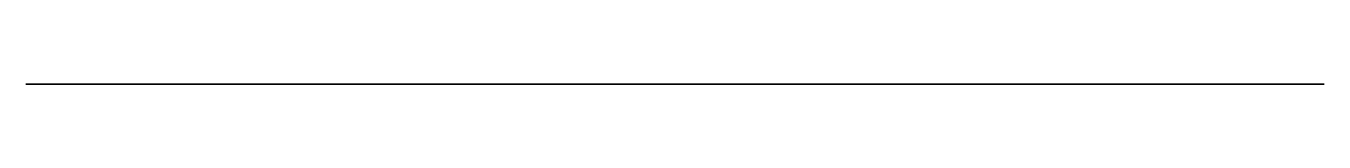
# Model space of a CAD drawing. Header units: millimetres. Extents: x 818 to 2827, y 601 to 601.
import ezdxf

# ---------------------------------------------------------------- set-up
doc = ezdxf.new("R2010")
doc.units = ezdxf.units.MM
doc.header["$LTSCALE"] = 200
doc.layers.get('0').update_dxf_attribs({"color": 251, "linetype": 'CONTINUOUS'})

msp = doc.modelspace()

# ---------------------------------------------------------------- linework, layer by layer
at = {"extrusion": (2.22045e-16, 1, -1.83697e-16)}
for p, q in [((1263.5, 600.6, -569.1), (1263.5, 600.6, -553.7)), ((1285.1, 600.6, 588), (1285.1, 600.6, 599.3)), ((2363.6, 600.6, 591.3), (2363.6, 600.6, 573.7)), ((2384.8, 600.6, -571.9), (2384.8, 600.6, -541))]:
    msp.add_line(p, q, dxfattribs=at)
at = {"extrusion": (2.22045e-16, 1, -1.83697e-16), "elevation": 600.6}
msp.add_lwpolyline([(-2827.4, 1080.6), (-818.1, 1080.6), (-818.1, -1038.8), (-2827.4, -1038.8)], close=True, dxfattribs=at)

doc.saveas('drawing.dxf')
